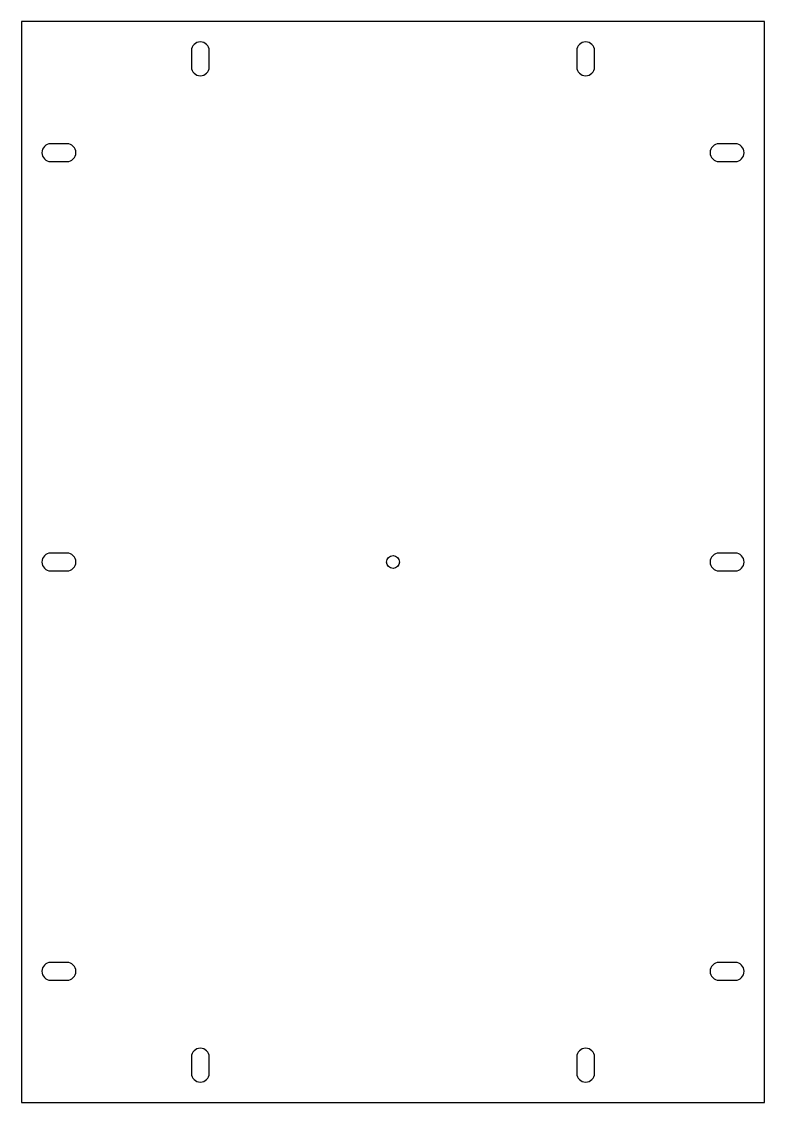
# Model space of a CAD drawing. Header units: millimetres. Extents: x 0 to 229, y 0 to 334.
import ezdxf

# ---------------------------------------------------------------- set-up
doc = ezdxf.new("R2010")
doc.units = ezdxf.units.MM
for name, color, linetype in [('HOLES', 7, 'Continuous'), ('OUTLINE', 7, 'Continuous'), ('SLOTS', 7, 'Continuous')]:
    doc.layers.add(name, color=color, linetype=linetype)

msp = doc.modelspace()

# ---------------------------------------------------------------- linework, layer by layer
at = {"layer": 'HOLES'}
msp.add_circle((114.7, 167), 2, dxfattribs=at)
at = {"layer": 'OUTLINE'}
msp.add_lwpolyline([(0, 0), (229.4, 0), (229.4, 334), (0, 334)], close=True, dxfattribs=at)
at = {"layer": 'SLOTS'}
for p, q in [((52.45, 325), (52.45, 320)), ((57.95, 320), (57.95, 325)), ((171.45, 325), (171.45, 320)), ((176.95, 320), (176.95, 325)), ((14, 296.25), (9, 296.25)), ((220.4, 296.25), (215.4, 296.25)), ((9, 290.75), (14, 290.75)), ((215.4, 290.75), (220.4, 290.75)), ((14, 169.75), (9, 169.75)), ((220.4, 169.75), (215.4, 169.75)), ((9, 164.25), (14, 164.25)), ((215.4, 164.25), (220.4, 164.25)), ((14, 43.25), (9, 43.25)), ((220.4, 43.25), (215.4, 43.25)), ((9, 37.75), (14, 37.75)), ((215.4, 37.75), (220.4, 37.75)), ((52.45, 14), (52.45, 9)), ((57.95, 9), (57.95, 14)), ((171.45, 14), (171.45, 9)), ((176.95, 9), (176.95, 14))]:
    msp.add_line(p, q, dxfattribs=at)
for centre, start, end in [((55.2, 325), 0, 180), ((174.2, 325), 0, 180), ((55.2, 320), 180, 0), ((174.2, 320), 180, 0), ((9, 293.5), 90, 270), ((14, 293.5), 270, 90), ((215.4, 293.5), 90, 270), ((220.4, 293.5), 270, 90), ((9, 167), 90, 270), ((14, 167), 270, 90), ((215.4, 167), 90, 270), ((220.4, 167), 270, 90), ((9, 40.5), 90, 270), ((14, 40.5), 270, 90), ((215.4, 40.5), 90, 270), ((220.4, 40.5), 270, 90), ((55.2, 14), 0, 180), ((174.2, 14), 0, 180), ((55.2, 9), 180, 0), ((174.2, 9), 180, 0)]:
    msp.add_arc(centre, 2.75, start, end, dxfattribs=at)

doc.saveas('drawing.dxf')
